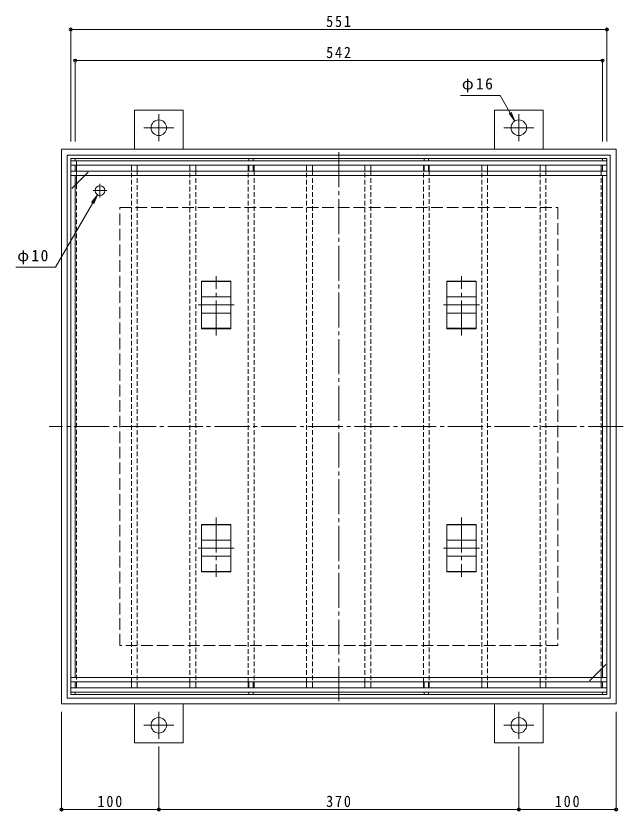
# Model space of a CAD drawing. Units: millimetres at full size, sheet at 1:4. Extents: x -941 to 1117, y -778 to 779.
# Drawn here: x -941 to -317, y -399 to 418 of the extents above; entities that cross this region are included whole.
import ezdxf

# ---------------------------------------------------------------- set-up
doc = ezdxf.new("R2010")
doc.units = ezdxf.units.MM
doc.header["$LTSCALE"] = 4
doc.header["$PDMODE"] = 32
doc.header["$PDSIZE"] = 3.2
for name, pattern in [('CHAIN1', [8, 5, -1, 1, -1]), ('CHAIN2', [12, 9, -1, 1, -1]), ('DASHED1', [1.8, 1.2, -0.6]), ('DASHED3', [4, 3, -1])]:
    doc.linetypes.add(name, pattern=pattern)
for name, color, linetype, lineweight in [('0-0_通り芯', 7, 'CHAIN2', 9), ('0-1_躯体', 2, 'DASHED3', 9), ('0-2_仕上', 7, 'Continuous', 9), ('0-3_建具', 4, 'Continuous', 9), ('0-4_その他', 7, 'Continuous', 9)]:
    doc.layers.add(name, color=color, linetype=linetype, lineweight=lineweight)
doc.styles.add('ＭＳ ゴシック', font='')
doc.styles.get('ＭＳ ゴシック').set_extended_font_data('MS Gothic')

msp = doc.modelspace()

# ---------------------------------------------------------------- linework, layer by layer
at = {"layer": '0-0_通り芯'}
for p, q in [((-609.364, 277.792), (-609.364, -288.832)), ((-735.364, 89.47), (-735.364, 150.499)), ((-483.364, 89.47), (-483.364, 150.499)), ((-753.939, 120.992), (-735.364, 120.992)), ((-501.939, 120.992), (-483.364, 120.992)), ((-317.209, -4.008), (-906.91, -4.008)), ((-735.364, -97.487), (-735.364, -158.515)), ((-483.364, -97.487), (-483.364, -158.515)), ((-753.939, -129.008), (-735.364, -129.008)), ((-501.939, -129.008), (-483.364, -129.008))]:
    msp.add_line(p, q, dxfattribs=at)
at = {"layer": '0-1_躯体'}
msp.add_lwpolyline([(-384.364, -229.008), (-834.364, -229.008), (-834.364, 220.992), (-384.364, 220.992)], close=True, dxfattribs=at)
at = {"layer": '0-2_仕上'}
for p, q in [((-884.864, 271.492), (-880.364, 271.492)), ((-884.864, 271.492), (-884.864, -279.509)), ((-880.364, 271.492), (-880.364, 268.992)), ((-697.214, 268.992), (-697.214, 271.492)), ((-521.714, 271.492), (-517.214, 271.492)), ((-521.714, 268.992), (-521.714, 271.492)), ((-517.214, 268.992), (-517.214, 271.492)), ((-338.364, 271.492), (-338.364, 268.992)), ((-333.864, 271.492), (-333.864, -279.509)), ((-333.864, 268.992), (-884.864, 268.992)), ((-333.864, 264.492), (-884.864, 264.492)), ((-880.364, 264.492), (-880.364, 258.492)), ((-701.715, 258.492), (-701.715, 264.492)), ((-697.214, 258.492), (-697.214, 264.492)), ((-521.714, 258.492), (-521.714, 264.492)), ((-517.214, 258.492), (-517.214, 264.492)), ((-338.364, 264.492), (-338.364, 258.492)), ((-333.864, 258.492), (-884.864, 258.492)), ((-333.864, 253.992), (-884.864, 253.992)), ((-870.364, 253.992), (-880.364, 243.992)), ((-880.364, 253.992), (-880.364, -262.008)), ((-338.364, 253.992), (-338.364, -262.008)), ((-348.364, -262.008), (-338.364, -252.008)), ((-333.864, -262.008), (-884.864, -262.008)), ((-333.864, -266.509), (-884.864, -266.509)), ((-880.364, -272.509), (-880.364, -266.509)), ((-701.715, -266.509), (-701.715, -272.509)), ((-697.214, -266.509), (-697.214, -272.509)), ((-521.714, -266.509), (-521.714, -272.509)), ((-517.214, -266.509), (-517.214, -272.509)), ((-338.364, -272.509), (-338.364, -266.509)), ((-333.864, -272.509), (-884.864, -272.509)), ((-333.864, -277.009), (-884.864, -277.009)), ((-880.364, -279.509), (-880.364, -277.009)), ((-697.214, -277.009), (-697.214, -279.509)), ((-521.714, -277.009), (-521.714, -279.509)), ((-517.214, -277.009), (-517.214, -279.509)), ((-338.364, -279.509), (-338.364, -277.009)), ((-884.864, -279.509), (-880.364, -279.509)), ((-521.714, -279.509), (-517.214, -279.509)), ((-333.864, -279.509), (-338.364, -279.509))]:
    msp.add_line(p, q, dxfattribs=at)
at = {"layer": '0-2_仕上', "color": 2}
for p, q in [((-333.864, 271.492), (-884.864, 271.492)), ((-878.864, 258.492), (-878.864, 264.492)), ((-822.465, 258.492), (-822.465, 264.492)), ((-816.464, 258.492), (-816.464, 264.492)), ((-762.465, 258.492), (-762.465, 264.492)), ((-756.464, 258.492), (-756.464, 264.492)), ((-702.465, 258.492), (-702.465, 264.492)), ((-696.464, 258.492), (-696.464, 264.492)), ((-642.465, 258.492), (-642.465, 264.492)), ((-636.464, 258.492), (-636.464, 264.492)), ((-582.465, 258.492), (-582.465, 264.492)), ((-576.464, 258.492), (-576.464, 264.492)), ((-522.464, 258.492), (-522.464, 264.492)), ((-516.464, 258.492), (-516.464, 264.492)), ((-462.464, 258.492), (-462.464, 264.492)), ((-456.464, 258.492), (-456.464, 264.492)), ((-402.464, 258.492), (-402.464, 264.492)), ((-396.464, 258.492), (-396.464, 264.492)), ((-339.864, 264.492), (-339.864, 258.492)), ((-878.864, 253.992), (-878.864, 244.742)), ((-339.864, -253.508), (-339.864, -262.008)), ((-878.864, -266.509), (-878.864, -272.509)), ((-822.465, -266.509), (-822.465, -272.509)), ((-816.464, -266.509), (-816.464, -272.509)), ((-762.465, -266.509), (-762.465, -272.509)), ((-756.464, -266.509), (-756.464, -272.509)), ((-702.465, -266.509), (-702.465, -272.509)), ((-696.464, -266.509), (-696.464, -272.509)), ((-642.465, -266.509), (-642.465, -272.509)), ((-636.464, -266.509), (-636.464, -272.509)), ((-582.465, -266.509), (-582.465, -272.509)), ((-576.464, -266.509), (-576.464, -272.509)), ((-522.464, -266.509), (-522.464, -272.509)), ((-516.464, -266.509), (-516.464, -272.509)), ((-462.464, -266.509), (-462.464, -272.509)), ((-456.464, -266.509), (-456.464, -272.509)), ((-402.464, -266.509), (-402.464, -272.509)), ((-396.464, -266.509), (-396.464, -272.509)), ((-339.864, -272.509), (-339.864, -266.509)), ((-333.864, -279.509), (-884.864, -279.509))]:
    msp.add_line(p, q, dxfattribs=at)
at = {"layer": '0-2_仕上', "color": 2, "linetype": 'DASHED1'}
for p, q in [((-878.864, 264.492), (-878.864, 268.992)), ((-878.864, 258.492), (-878.864, 253.992)), ((-822.465, -266.509), (-822.465, 258.492)), ((-816.464, 258.492), (-816.464, -266.509)), ((-762.465, -266.509), (-762.465, 258.492)), ((-756.464, 258.492), (-756.464, -266.509)), ((-702.465, -266.509), (-702.465, 258.492)), ((-696.464, 258.492), (-696.464, -266.509)), ((-642.465, -266.509), (-642.465, 258.492)), ((-636.464, 258.492), (-636.464, -266.509)), ((-582.465, -266.509), (-582.465, 258.492)), ((-576.464, 258.492), (-576.464, -266.509)), ((-522.464, -266.509), (-522.464, 258.492)), ((-516.464, 258.492), (-516.464, -266.509)), ((-462.464, -266.509), (-462.464, 258.492)), ((-456.464, 258.492), (-456.464, -266.509)), ((-402.464, -266.509), (-402.464, 258.492)), ((-396.464, 258.492), (-396.464, -266.509)), ((-339.864, 258.492), (-339.864, -253.508)), ((-878.864, 244.742), (-878.864, -266.509)), ((-339.864, -262.008), (-339.864, -266.509))]:
    msp.add_line(p, q, dxfattribs=at)
at = {"layer": '0-2_仕上', "linetype": 'DASHED1'}
for p, q in [((-870.364, 253.992), (-865.864, 258.492)), ((-880.364, 243.992), (-884.864, 239.492)), ((-338.364, -252.008), (-333.864, -247.509)), ((-348.364, -262.008), (-352.865, -266.509))]:
    msp.add_line(p, q, dxfattribs=at)
at = {"layer": '0-2_仕上', "linetype": 'CHAIN2'}
for p, q in [((-854.864, 245.492), (-854.864, 231.492)), ((-847.864, 238.492), (-861.864, 238.492)), ((-716.79, 120.992), (-735.364, 120.992)), ((-464.79, 120.992), (-483.364, 120.992)), ((-716.79, -129.008), (-735.364, -129.008)), ((-464.79, -129.008), (-483.364, -129.008))]:
    msp.add_line(p, q, dxfattribs=at)
at = {"layer": '0-2_仕上', "color": 3}
for p, q in [((-750.364, 96.537), (-750.364, 145.446)), ((-750.364, 145.446), (-720.364, 145.446)), ((-750.364, 144.946), (-720.364, 144.946)), ((-720.364, 145.446), (-720.364, 96.537)), ((-498.364, 145.446), (-498.364, 96.537)), ((-468.364, 145.446), (-498.364, 145.446)), ((-468.364, 144.946), (-498.364, 144.946)), ((-468.364, 96.537), (-468.364, 145.446)), ((-750.364, 129.358), (-720.364, 129.358)), ((-468.364, 129.358), (-498.364, 129.358)), ((-750.364, 112.626), (-720.364, 112.626)), ((-468.364, 112.626), (-498.364, 112.626)), ((-750.364, 97.037), (-720.364, 97.037)), ((-750.364, 96.537), (-720.364, 96.537)), ((-468.364, 97.037), (-498.364, 97.037)), ((-468.364, 96.537), (-498.364, 96.537)), ((-750.364, -104.554), (-750.364, -153.463)), ((-750.364, -104.554), (-720.364, -104.554)), ((-750.364, -105.054), (-720.364, -105.054)), ((-720.364, -153.463), (-720.364, -104.554)), ((-498.364, -153.463), (-498.364, -104.554)), ((-468.364, -104.554), (-498.364, -104.554)), ((-468.364, -105.054), (-498.364, -105.054)), ((-468.364, -104.554), (-468.364, -153.463)), ((-750.364, -120.642), (-720.364, -120.642)), ((-468.364, -120.642), (-498.364, -120.642)), ((-750.364, -137.374), (-720.364, -137.374)), ((-468.364, -137.374), (-498.364, -137.374)), ((-750.364, -152.963), (-720.364, -152.963)), ((-750.364, -153.463), (-720.364, -153.463)), ((-468.364, -152.963), (-498.364, -152.963)), ((-468.364, -153.463), (-498.364, -153.463))]:
    msp.add_line(p, q, dxfattribs=at)
at = {"layer": '0-2_仕上'}
for points in [[(-701.715, 268.992), (-701.715, 271.492), (-697.214, 271.492)], [(-701.715, -277.009), (-701.715, -279.509), (-697.214, -279.509)]]:
    msp.add_lwpolyline(points, dxfattribs=at)
msp.add_circle((-854.864, 238.492), 5, dxfattribs=at)
at = {"layer": '0-3_建具'}
for p, q in [((-819.364, 320.992), (-769.364, 320.992)), ((-819.364, 280.992), (-819.364, 320.992)), ((-769.364, 320.992), (-769.364, 280.992)), ((-399.364, 320.992), (-449.364, 320.992)), ((-449.364, 320.992), (-449.364, 280.992)), ((-399.364, 280.992), (-399.364, 320.992)), ((-819.364, -289.008), (-819.364, -329.008)), ((-769.364, -329.008), (-769.364, -289.008)), ((-449.364, -329.008), (-449.364, -289.008)), ((-399.364, -289.008), (-399.364, -329.008)), ((-819.364, -329.008), (-769.364, -329.008)), ((-399.364, -329.008), (-449.364, -329.008))]:
    msp.add_line(p, q, dxfattribs=at)
at = {"layer": '0-3_建具', "linetype": 'CHAIN1'}
for p, q in [((-794.364, 302.992), (-794.364, 316.812)), ((-424.364, 302.992), (-424.364, 316.812)), ((-794.364, 302.992), (-809.836, 302.992)), ((-794.364, 302.992), (-778.892, 302.992)), ((-794.364, 302.992), (-794.364, 289.172)), ((-424.364, 302.992), (-439.836, 302.992)), ((-424.364, 302.992), (-424.364, 289.172)), ((-424.364, 302.992), (-408.892, 302.992)), ((-794.364, -311.008), (-794.364, -297.189)), ((-424.364, -311.008), (-424.364, -297.189)), ((-794.364, -311.008), (-809.836, -311.008)), ((-794.364, -311.008), (-794.364, -324.828)), ((-794.364, -311.008), (-778.892, -311.008)), ((-424.364, -311.008), (-439.836, -311.008)), ((-424.364, -311.008), (-424.364, -324.828)), ((-424.364, -311.008), (-408.892, -311.008))]:
    msp.add_line(p, q, dxfattribs=at)
at = {"layer": '0-3_建具', "color": 7}
for p, q in [((-894.364, -398.775), (-894.364, -297.008)), ((-324.364, -398.775), (-324.364, -297.008)), ((-794.364, -398.775), (-794.364, -332.828)), ((-424.364, -398.775), (-424.364, -332.828)), ((-894.364, -397.575), (-794.364, -397.575)), ((-794.364, -397.575), (-424.364, -397.575)), ((-424.364, -397.575), (-324.364, -397.575))]:
    msp.add_line(p, q, dxfattribs=at)
at = {"layer": '0-3_建具'}
for points in [[(-894.364, -289.008), (-894.364, 280.992), (-324.364, 280.992), (-324.364, -289.008)], [(-888.364, -283.008), (-888.364, 274.992), (-330.364, 274.992), (-330.364, -283.008)]]:
    msp.add_lwpolyline(points, close=True, dxfattribs=at)
for centre in [(-794.364, 302.992), (-424.364, 302.992), (-794.364, -311.008), (-424.364, -311.008)]:
    msp.add_circle(centre, 8, dxfattribs=at)
at = {"layer": '0-3_建具', "color": 7}
for p in [(-894.364, -397.575), (-794.364, -397.575), (-424.364, -397.575), (-324.364, -397.575)]:
    msp.add_point(p, dxfattribs=at)
at = {"layer": '0-4_その他'}
for p, q in [((-884.864, 405.157), (-884.864, 288.728)), ((-884.864, 403.957), (-333.864, 403.957)), ((-333.864, 405.157), (-333.864, 288.728)), ((-880.364, 373.198), (-880.364, 288.728)), ((-880.364, 371.998), (-338.364, 371.998)), ((-338.364, 373.198), (-338.364, 288.728)), ((-428.364, 309.92), (-432.191, 319.159)), ((-900.395, 159.631), (-857.364, 234.162)), ((-857.364, 234.162), (-863.452, 226.228)), ((-857.364, 234.162), (-861.191, 224.923)), ((-941.211, 159.631), (-900.395, 159.631))]:
    msp.add_line(p, q, dxfattribs=at)
msp.add_lwpolyline([(-484.37, 336.228), (-443.553, 336.228), (-428.364, 309.92), (-434.452, 317.853)], dxfattribs=at)
for p in [(-884.864, 403.957), (-333.864, 403.957), (-880.364, 371.998), (-338.364, 371.998)]:
    msp.add_point(p, dxfattribs=at)

# ---------------------------------------------------------------- texts
at = {"layer": '0-3_建具', "color": 2, "char_height": 11.73, "attachment_point": 7, "style": 'ＭＳ ゴシック'}
for s, insert in [('\\T1.27;\\W0.9;100', (-857.364, -395.175)), ('\\T1.27;\\W0.9;370', (-622.364, -395.175)), ('\\T1.27;\\W0.9;100', (-387.364, -395.175))]:
    msp.add_mtext(s, dxfattribs=dict(at, insert=insert))
at = {"layer": '0-4_その他', "color": 2, "char_height": 11.73, "attachment_point": 7, "style": 'ＭＳ ゴシック'}
for s, insert in [('\\T1.27;\\W0.9;551', (-622.364, 406.357)), ('\\T1.27;\\W0.9;542', (-622.364, 374.398)), ('\\T1.19;φ16', (-482.923, 339.236)), ('\\T1.19;φ10', (-939.764, 162.639))]:
    msp.add_mtext(s, dxfattribs=dict(at, insert=insert))

doc.saveas('drawing.dxf')
